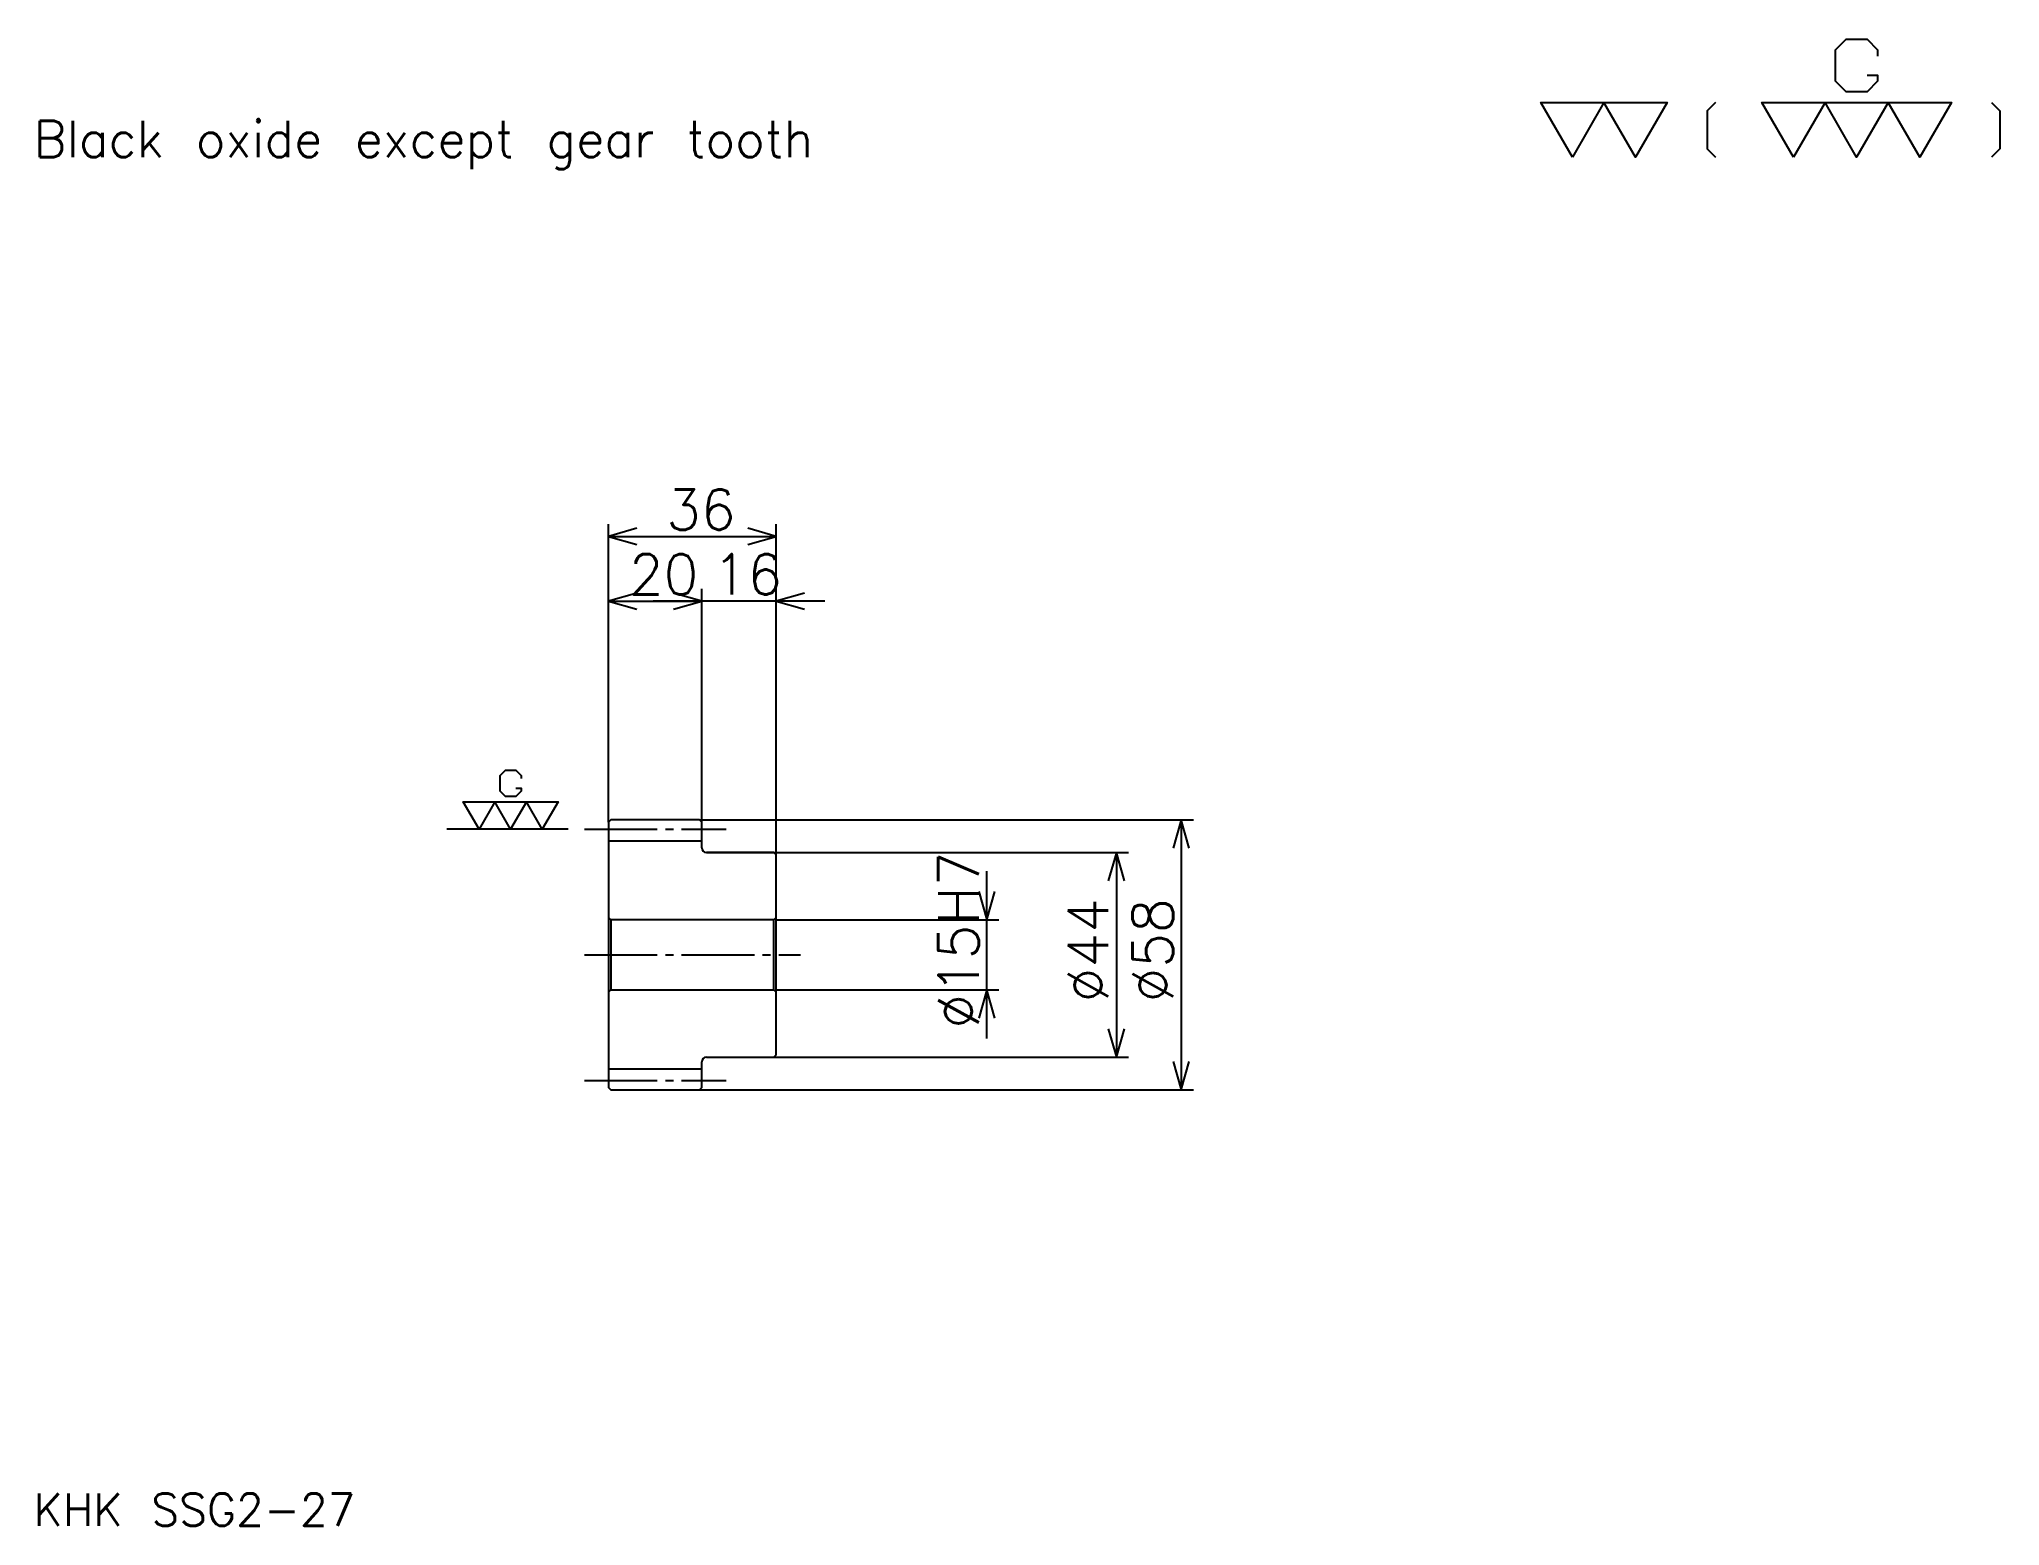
# Model space of a CAD drawing. Extents: x 19 to 440, y 19 to 338.
import ezdxf

# ---------------------------------------------------------------- set-up
doc = ezdxf.new("R2010")
doc.units = 0
doc.linetypes.add('DASHDOT', pattern=[20.869564, 15.652174, -1.73913, 1.73913, -1.73913])
doc.layers.get('0').update_dxf_attribs({"linetype": 'CONTINUOUS'})
doc.layers.add('DASHDOT', color=6, linetype='DASHDOT')
doc.styles.add('KANJI', font='TXT', dxfattribs={"bigfont": 'BIGFONT'})

msp = doc.modelspace()

# ---------------------------------------------------------------- linework, layer by layer
at = {"color": 5}
for p, q in [((140.869568, 170.739136), (140.869568, 234.217407)), ((140.869568, 231.608704), (176.869568, 231.608704)), ((176.869568, 170.739136), (176.869568, 234.217407)), ((160.869568, 170.739136), (160.869568, 220.304352)), ((140.869568, 217.695648), (160.869568, 217.695648)), ((187.304352, 217.695648), (150.434784, 217.695648)), ((140.869568, 170.239136), (140.869568, 170.739136)), ((160.369568, 170.739136), (176.869568, 170.739136)), ((160.869568, 170.239136), (160.869568, 170.739136)), ((176.869568, 170.739136), (266.434784, 170.739136)), ((176.869568, 163.239136), (176.869568, 170.739136)), ((263.82608, 170.739136), (263.82608, 112.739136)), ((161.869568, 163.739136), (176.869568, 163.739136)), ((176.869568, 163.739136), (252.521744, 163.739136)), ((249.913055, 163.739136), (249.913055, 119.739136)), ((222.08696, 123.804352), (222.08696, 159.67392)), ((176.869568, 149.239136), (224.695648, 149.239136)), ((176.869568, 134.239136), (224.695648, 134.239136)), ((161.869568, 119.739136), (176.869568, 119.739136)), ((176.869568, 119.739136), (252.521744, 119.739136)), ((160.369568, 112.739136), (176.869568, 112.739136)), ((176.869568, 112.739136), (266.434784, 112.739136))]:
    msp.add_line(p, q, dxfattribs=at)
at = {"color": 7}
msp.add_line((132.17392, 168.739136), (106.08696, 168.739136), dxfattribs=at)
at = {"color": 4}
for p, q in [((140.869568, 166.239136), (160.869568, 166.239136)), ((141.369568, 149.239136), (141.369568, 134.239136)), ((176.369568, 149.239136), (176.869568, 149.739136)), ((176.369568, 134.239136), (176.869568, 133.739136)), ((140.869568, 117.239136), (160.869568, 117.239136))]:
    msp.add_line(p, q, dxfattribs=at)
at = {"color": 7}
for points in [[(411.130432, 330.678284), (413.391296, 330.678284), (413.391296, 329.321747), (411.130432, 327.060883), (406.608704, 327.060883), (404.347839, 329.321747), (404.347839, 336.10437), (406.608704, 338.365234), (411.130432, 338.365234), (413.391296, 336.10437), (413.391296, 334.747833)], [(347.82608, 313.043488), (341.043457, 324.800018), (368.17392, 324.800018), (361.391296, 313.043488), (354.608704, 324.800018), (347.82608, 313.043488)], [(378.573914, 324.800018), (376.765198, 322.991302), (376.765198, 314.852173), (378.573914, 313.043488)], [(395.304352, 313.043488), (388.521729, 324.800018), (429.217407, 324.800018), (422.434784, 313.043488), (415.652161, 324.800018), (408.869568, 313.043488), (402.086945, 324.800018), (395.304352, 313.043488)], [(437.808685, 324.800018), (439.617371, 322.991302), (439.617371, 314.852173), (437.808685, 313.043488)], [(120.956528, 177.556519), (122.08696, 177.556519), (122.08696, 176.878265), (120.956528, 175.747833), (118.695656, 175.747833), (117.565216, 176.878265), (117.565216, 180.269562), (118.695656, 181.400009), (120.956528, 181.400009), (122.08696, 180.269562), (122.08696, 179.591309)], [(113.04348, 168.739136), (109.652176, 174.617401), (130, 174.617401), (126.608696, 168.739136), (123.217392, 174.617401), (119.826088, 168.739136), (116.434784, 174.617401), (113.04348, 168.739136)]]:
    msp.add_lwpolyline(points, dxfattribs=at)
at = {"color": 5}
for points in [[(146.956528, 233.347839), (140.869568, 231.608704), (146.956528, 229.869568)], [(170.782608, 229.869568), (176.869568, 231.608704), (170.782608, 233.347839)], [(146.956528, 219.434784), (140.869568, 217.695648), (146.956528, 215.956528)], [(154.782608, 215.956528), (160.869568, 217.695648), (154.782608, 219.434784)], [(154.782608, 215.956528), (160.869568, 217.695648), (154.782608, 219.434784)], [(182.956528, 219.434784), (176.869568, 217.695648), (182.956528, 215.956528)], [(265.565216, 164.652176), (263.82608, 170.739136), (262.086975, 164.652176)], [(251.652176, 157.652176), (249.913055, 163.739136), (248.17392, 157.652176)], [(220.347839, 155.326096), (222.08696, 149.239136), (223.82608, 155.326096)], [(223.82608, 128.152176), (222.08696, 134.239136), (220.347839, 128.152176)], [(248.17392, 125.826096), (249.913055, 119.739136), (251.652176, 125.826096)], [(262.086975, 118.826096), (263.82608, 112.739136), (265.565216, 118.826096)]]:
    msp.add_lwpolyline(points, dxfattribs=at)
at = {"color": 4}
for points in [[(160.869568, 164.739136), (160.869568, 170.239136), (160.369568, 170.739136), (141.369568, 170.739136), (140.869568, 170.239136), (140.869568, 133.739136)], [(161.869568, 119.739136), (176.369568, 119.739136), (176.869568, 120.239136), (176.869568, 163.239136), (176.369568, 163.739136), (161.869568, 163.739136)], [(140.869568, 133.739136), (141.369568, 134.239136), (176.369568, 134.239136), (176.369568, 149.239136), (141.369568, 149.239136), (140.869568, 149.739136)], [(140.869568, 133.739136), (140.869568, 113.239136), (141.369568, 112.739136), (160.369568, 112.739136), (160.869568, 113.239136), (160.869568, 118.739136)]]:
    msp.add_lwpolyline(points, dxfattribs=at)
for centre, start, end in [((161.869568, 164.739136), 180, 270), ((161.869568, 118.739136), 90, 180)]:
    msp.add_arc(centre, 1, start, end, dxfattribs=at)
at = {"layer": 'DASHDOT', "color": 7}
for p, q in [((135.652176, 168.739136), (166.08696, 168.739136)), ((135.652176, 141.739136), (182.08696, 141.739136)), ((135.652176, 114.739136), (166.08696, 114.739136))]:
    msp.add_line(p, q, dxfattribs=at)

# ---------------------------------------------------------------- texts
at = {"color": 7, "style": 'KANJI'}
for s, height, p in [('Black oxide except gear tooth', 7.826087, (17.391304, 313.043488)), ('36', 8.695652, (153.217392, 233)), ('20', 8.695652, (145.217392, 219.08696)), ('16', 8.695652, (163.217392, 219.08696)), ('KHK SSG2-27', 6.956522, (17.391304, 19.130434))]:
    msp.add_text(s, height=height, dxfattribs=at).set_placement(p)
for s, p in [('%%c15H7', (220.347839, 125.869568)), ('%%c44', (248.17392, 131.521744)), ('%%c58', (262.086975, 131.521744))]:
    msp.add_text(s, height=8.695652, rotation=90, dxfattribs=at).set_placement(p)

doc.saveas('drawing.dxf')
